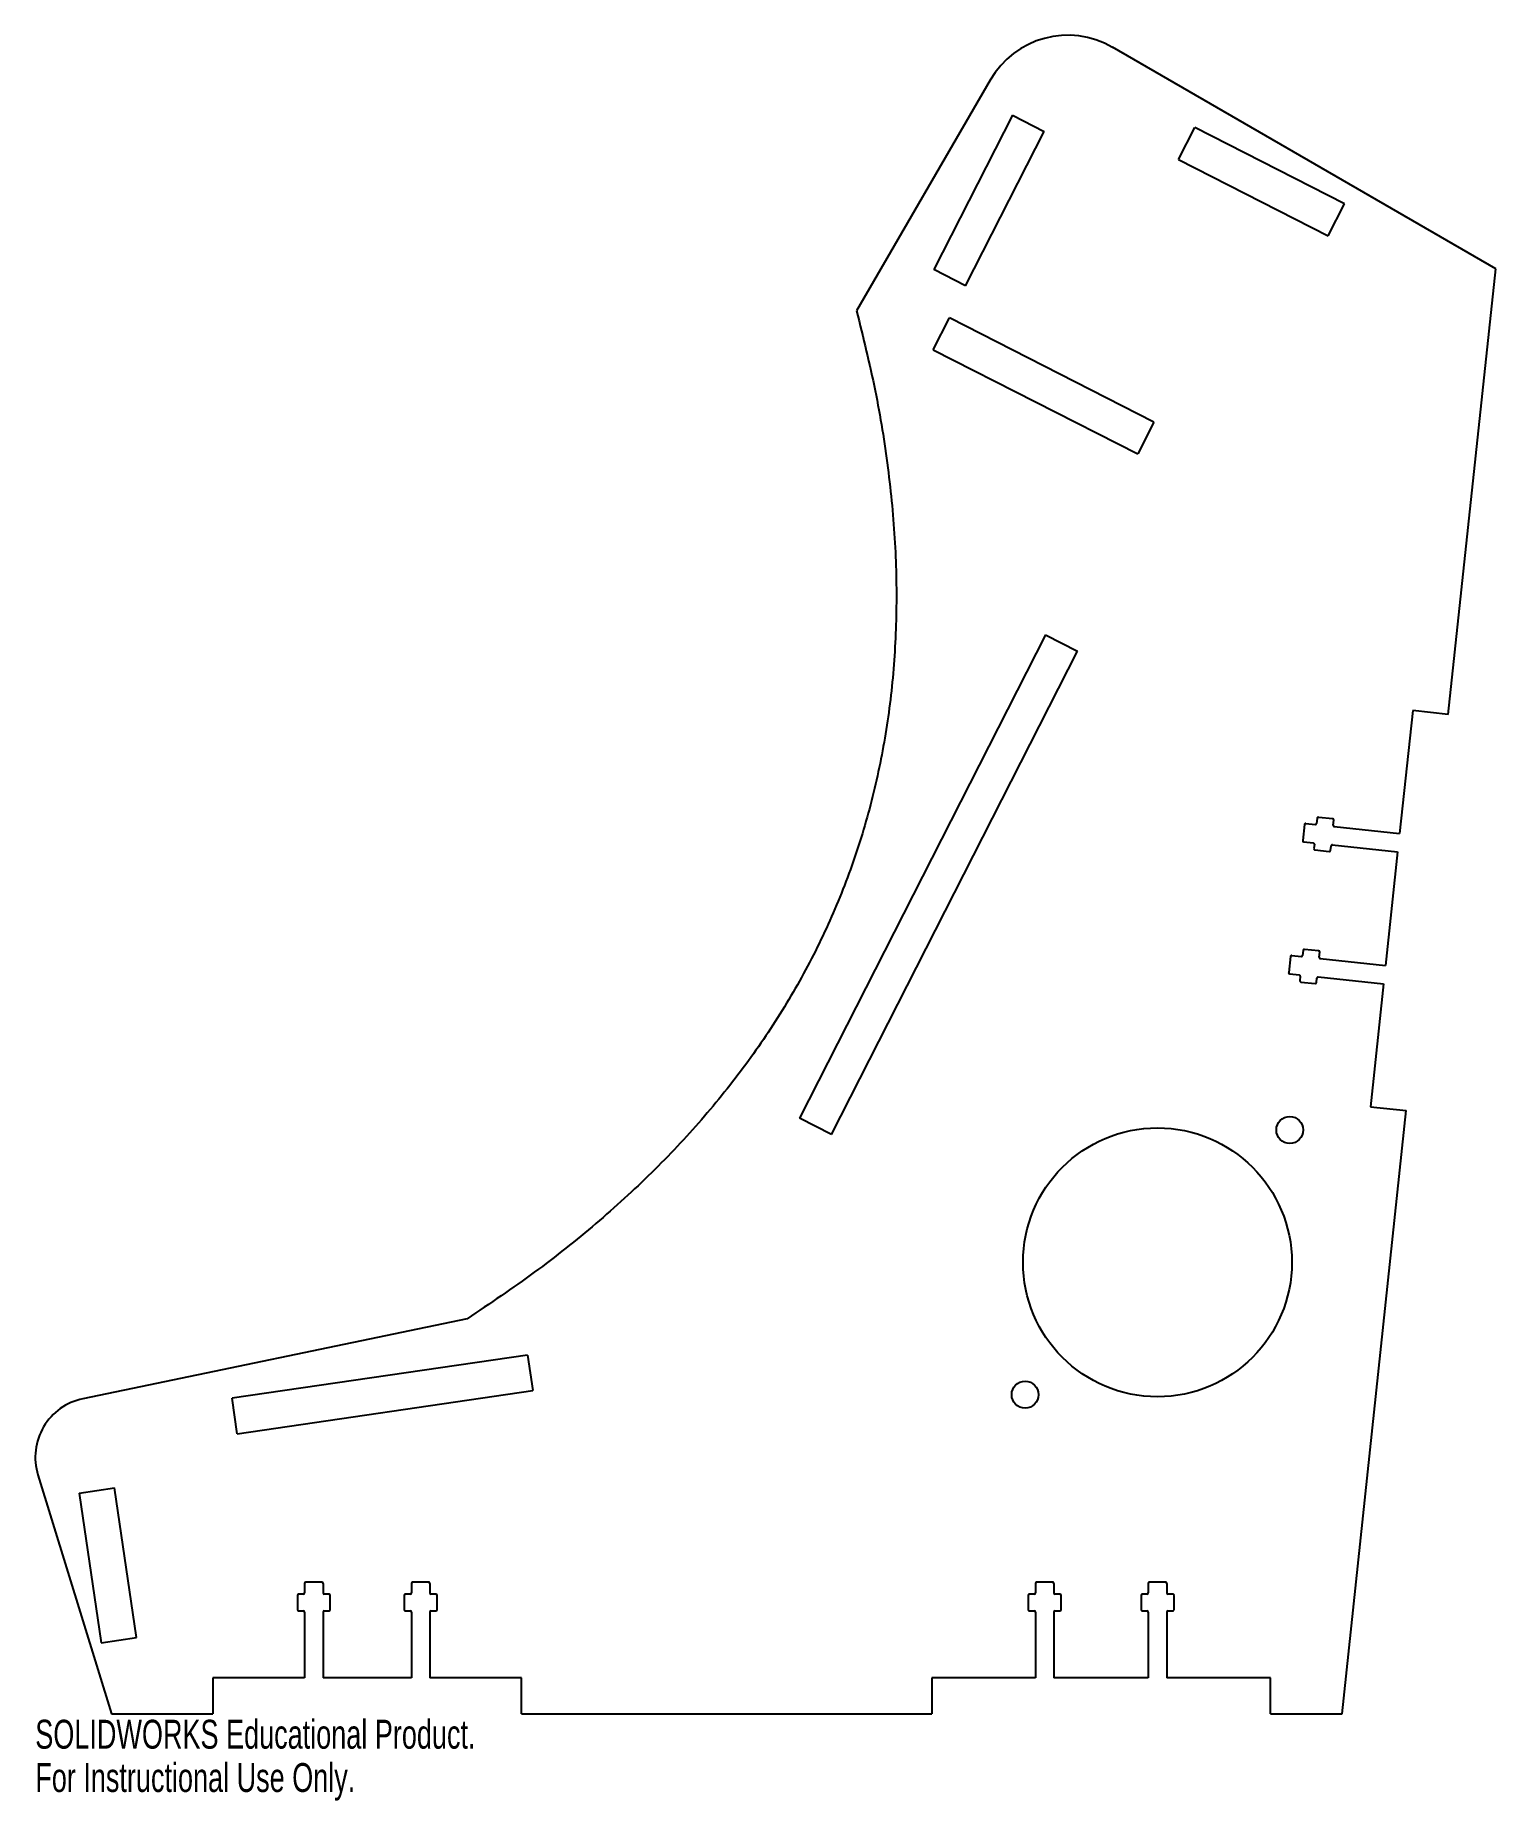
# Model space of a CAD drawing. Header units: millimetres. Extents: x 162 to 406, y 95 to 390.
import ezdxf

# ---------------------------------------------------------------- set-up
doc = ezdxf.new("R2010")
doc.units = ezdxf.units.MM
doc.styles.add('SLDTEXTSTYLE0', font='TXT', dxfattribs={"width": 0.7})

msp = doc.modelspace()

# ---------------------------------------------------------------- linework, layer by layer
at = {"color": 7, "linetype": 'Continuous', "lineweight": 25}
for p, q in [((406.29, 351.16), (342.16, 388.24)), ((321.66, 382.76), (299.33, 344.13)), ((325.4, 376.88), (312.23, 351.03)), ((325.4, 376.88), (330.74, 374.16)), ((317.58, 348.31), (330.74, 374.16)), ((353.2, 369.45), (355.93, 374.8)), ((381, 362.02), (355.93, 374.8)), ((353.2, 369.45), (378.28, 356.68)), ((378.28, 356.68), (381, 362.02)), ((317.58, 348.31), (312.23, 351.03)), ((398.36, 276.58), (406.29, 351.16)), ((312.13, 337.61), (314.85, 342.96)), ((349.09, 325.52), (314.85, 342.96)), ((312.13, 337.61), (346.37, 320.18)), ((349.09, 325.52), (346.37, 320.18)), ((330.94, 289.88), (289.75, 209.01)), ((330.94, 289.88), (336.29, 287.16)), ((295.1, 206.29), (336.29, 287.16)), ((392.4, 277.22), (390.21, 256.66)), ((398.36, 276.58), (392.4, 277.22)), ((374.28, 258.15), (374, 255.47)), ((374.5, 258.33), (376.09, 258.16)), ((376.4, 259.19), (376.31, 258.34)), ((379.01, 259.11), (376.62, 259.36)), ((379.1, 258.05), (379.19, 258.89)), ((379.27, 257.83), (390.21, 256.66)), ((374.17, 255.25), (375.76, 255.08)), ((375.94, 254.86), (375.86, 254.12)), ((378.65, 253.82), (378.73, 254.56)), ((378.95, 254.74), (389.88, 253.58)), ((376.04, 253.9), (378.43, 253.64)), ((389.88, 253.58), (387.86, 234.56)), ((374.05, 237.08), (373.96, 236.24)), ((376.66, 237.01), (374.27, 237.26)), ((376.75, 235.94), (376.84, 236.79)), ((371.93, 236.05), (371.65, 233.37)), ((372.15, 236.23), (373.74, 236.06)), ((376.92, 235.72), (387.86, 234.56)), ((371.82, 233.15), (373.41, 232.98)), ((373.59, 232.76), (373.51, 232.01)), ((373.69, 231.79), (376.08, 231.54)), ((376.3, 231.72), (376.38, 232.46)), ((376.6, 232.64), (387.54, 231.48)), ((387.54, 231.48), (385.35, 210.92)), ((380.58, 109.34), (391.32, 210.29)), ((385.35, 210.92), (391.32, 210.29)), ((295.1, 206.29), (289.75, 209.01)), ((234.15, 175.44), (169.83, 162.05)), ((244.27, 169.37), (194.8, 162.14)), ((244.27, 169.37), (245.13, 163.43)), ((195.66, 156.2), (245.13, 163.43)), ((195.66, 156.2), (194.8, 162.14)), ((162.31, 149.33), (174.6, 109.34)), ((169.2, 146.27), (175.13, 147.14)), ((169.2, 146.27), (172.86, 121.21)), ((178.8, 122.08), (175.13, 147.14)), ((206.93, 131.14), (206.93, 129.54)), ((209.83, 131.34), (207.13, 131.34)), ((210.03, 131.14), (210.03, 129.54)), ((224.82, 131.14), (224.82, 129.54)), ((227.72, 131.34), (225.02, 131.34)), ((227.92, 131.14), (227.92, 129.54)), ((329.26, 131.14), (329.26, 129.54)), ((332.16, 131.34), (329.46, 131.34)), ((332.36, 131.14), (332.36, 129.54)), ((348.15, 131.14), (348.15, 129.54)), ((351.05, 131.34), (348.35, 131.34)), ((351.25, 131.14), (351.25, 129.54)), ((205.73, 129.14), (205.73, 126.74)), ((206.73, 129.34), (205.93, 129.34)), ((211.03, 129.34), (210.23, 129.34)), ((211.23, 126.74), (211.23, 129.14)), ((223.62, 129.14), (223.62, 126.74)), ((224.62, 129.34), (223.82, 129.34)), ((228.92, 129.34), (228.12, 129.34)), ((229.12, 126.74), (229.12, 129.14)), ((328.06, 129.14), (328.06, 126.74)), ((329.06, 129.34), (328.26, 129.34)), ((333.36, 129.34), (332.56, 129.34)), ((333.56, 126.74), (333.56, 129.14)), ((346.95, 129.14), (346.95, 126.74)), ((347.95, 129.34), (347.15, 129.34)), ((352.25, 129.34), (351.45, 129.34)), ((352.45, 126.74), (352.45, 129.14)), ((205.93, 126.54), (206.73, 126.54)), ((206.93, 126.34), (206.93, 115.34)), ((210.03, 126.34), (210.03, 115.34)), ((210.23, 126.54), (211.03, 126.54)), ((223.82, 126.54), (224.62, 126.54)), ((224.82, 126.34), (224.82, 115.34)), ((227.92, 126.34), (227.92, 115.34)), ((228.12, 126.54), (228.92, 126.54)), ((328.26, 126.54), (329.06, 126.54)), ((329.26, 126.34), (329.26, 115.34)), ((332.36, 126.34), (332.36, 115.34)), ((332.56, 126.54), (333.36, 126.54)), ((347.15, 126.54), (347.95, 126.54)), ((348.15, 126.34), (348.15, 115.34)), ((351.25, 126.34), (351.25, 115.34)), ((351.45, 126.54), (352.25, 126.54)), ((172.86, 121.21), (178.8, 122.08)), ((191.59, 115.34), (191.59, 109.34)), ((206.93, 115.34), (191.59, 115.34)), ((224.82, 115.34), (210.03, 115.34)), ((243.26, 115.34), (227.92, 115.34)), ((243.26, 109.34), (243.26, 115.34)), ((311.92, 115.34), (311.92, 109.34)), ((329.26, 115.34), (311.92, 115.34)), ((348.15, 115.34), (332.36, 115.34)), ((368.58, 115.34), (351.25, 115.34)), ((368.58, 109.34), (368.58, 115.34)), ((174.6, 109.34), (191.59, 109.34)), ((243.26, 109.34), (311.92, 109.34)), ((368.58, 109.34), (380.58, 109.34))]:
    msp.add_line(p, q, dxfattribs=at)
for centre, radius in [((349.68, 184.88), 22.5), ((371.83, 207.03), 2.25), ((327.53, 162.73), 2.25)]:
    msp.add_circle(centre, radius, dxfattribs=at)
for centre, radius, start, end in [((334.65, 375.25), 15, 59.9696, 149.9696), ((374.48, 258.13), 0.2, 83.9318, 173.9318), ((376.11, 258.36), 0.2, 263.9318, 353.9318), ((376.6, 259.17), 0.2, 83.9318, 173.9318), ((378.99, 258.91), 0.2, 353.9318, 83.9318), ((379.3, 258.02), 0.2, 173.9318, 263.9318), ((374.19, 255.45), 0.2, 173.9318, 263.9318), ((375.74, 254.88), 0.2, 353.9318, 83.9318), ((376.06, 254.09), 0.2, 173.9318, 263.9318), ((378.93, 254.54), 0.2, 83.9318, 173.9318), ((378.45, 253.84), 0.2, 263.9318, 353.9318), ((374.25, 237.06), 0.2, 83.9318, 173.9318), ((376.64, 236.81), 0.2, 353.9318, 83.9318), ((372.13, 236.03), 0.2, 83.9318, 173.9318), ((373.76, 236.26), 0.2, 263.9318, 353.9318), ((376.95, 235.92), 0.2, 173.9318, 263.9318), ((371.84, 233.35), 0.2, 173.9318, 263.9318), ((373.39, 232.78), 0.2, 353.9318, 83.9318), ((373.71, 231.99), 0.2, 173.9318, 263.9318), ((376.1, 231.74), 0.2, 263.9318, 353.9318), ((376.58, 232.44), 0.2, 83.9318, 173.9318), ((171.86, 152.26), 10, 101.7543, 197.0857), ((207.13, 131.14), 0.2, 90, 180), ((209.83, 131.14), 0.2, 0, 90), ((225.02, 131.14), 0.2, 90, 180), ((227.72, 131.14), 0.2, 0, 90), ((329.46, 131.14), 0.2, 90, 180), ((332.16, 131.14), 0.2, 0, 90), ((348.35, 131.14), 0.2, 90, 180), ((351.05, 131.14), 0.2, 0, 90), ((205.93, 129.14), 0.2, 90, 180), ((206.73, 129.54), 0.2, 270, 0), ((210.23, 129.54), 0.2, 180, 270), ((211.03, 129.14), 0.2, 0, 90), ((223.82, 129.14), 0.2, 90, 180), ((224.62, 129.54), 0.2, 270, 0), ((228.12, 129.54), 0.2, 180, 270), ((228.92, 129.14), 0.2, 0, 90), ((328.26, 129.14), 0.2, 90, 180), ((329.06, 129.54), 0.2, 270, 0), ((332.56, 129.54), 0.2, 180, 270), ((333.36, 129.14), 0.2, 0, 90), ((347.15, 129.14), 0.2, 90, 180), ((347.95, 129.54), 0.2, 270, 0), ((351.45, 129.54), 0.2, 180, 270), ((352.25, 129.14), 0.2, 0, 90), ((205.93, 126.74), 0.2, 180, 270), ((206.73, 126.34), 0.2, 0, 90), ((210.23, 126.34), 0.2, 90, 180), ((211.03, 126.74), 0.2, 270, 0), ((223.82, 126.74), 0.2, 180, 270), ((224.62, 126.34), 0.2, 0, 90), ((228.12, 126.34), 0.2, 90, 180), ((228.92, 126.74), 0.2, 270, 0), ((328.26, 126.74), 0.2, 180, 270), ((329.06, 126.34), 0.2, 0, 90), ((332.56, 126.34), 0.2, 90, 180), ((333.36, 126.74), 0.2, 270, 0), ((347.15, 126.74), 0.2, 180, 270), ((347.95, 126.34), 0.2, 0, 90), ((351.45, 126.34), 0.2, 90, 180), ((352.25, 126.74), 0.2, 270, 0)]:
    msp.add_arc(centre, radius, start, end, dxfattribs=at)
msp.add_open_spline([(299.33, 344.13), (327.85, 236.17), (234.15, 175.44)], degree=2, dxfattribs=at)

# ---------------------------------------------------------------- texts
at = {"color": 7, "linetype": 'Continuous', "char_height": 4.8336, "attachment_point": 1, "style": 'SLDTEXTSTYLE0'}
for s, insert in [('SOLIDWORKS Educational Product.', (161.86, 108.32)), ('For Instructional Use Only.', (161.86, 101.07))]:
    msp.add_mtext(s, dxfattribs=dict(at, insert=insert))

doc.saveas('drawing.dxf')
